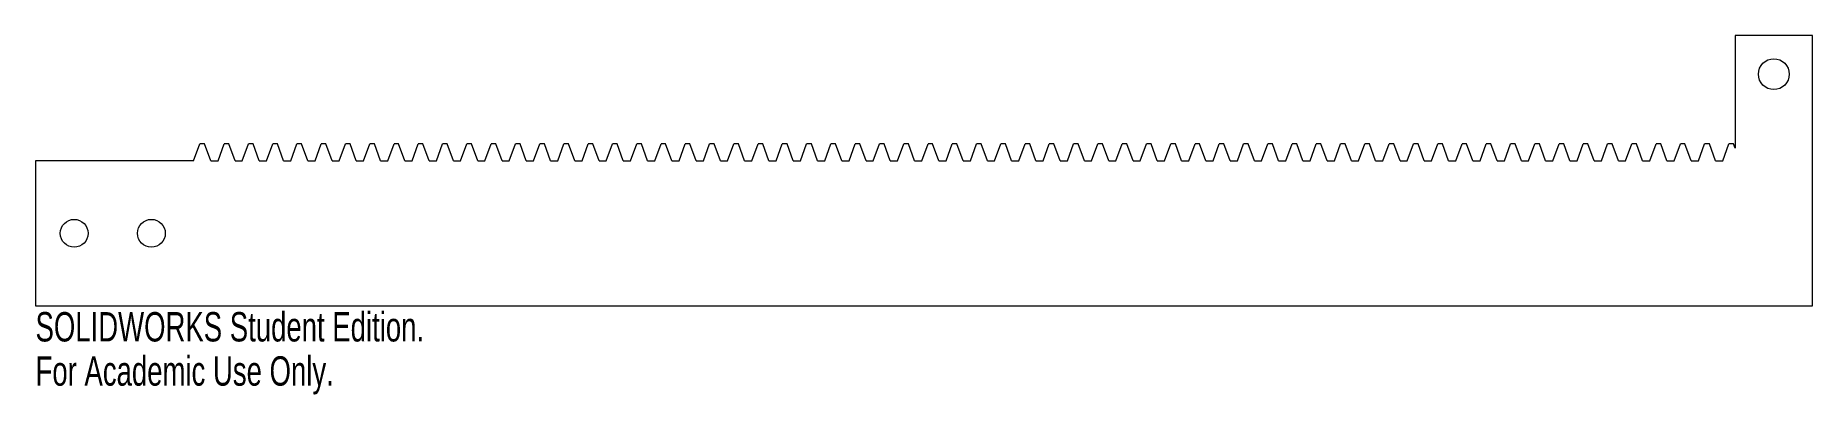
# Model space of a CAD drawing. Header units: inches. Extents: x -1 to 10.5, y -0.6 to 1.8.
import ezdxf

# ---------------------------------------------------------------- set-up
doc = ezdxf.new("R2010")
doc.units = ezdxf.units.IN
doc.header["$MEASUREMENT"] = 0
doc.styles.add('SLDTEXTSTYLE0', font='TXT', dxfattribs={"width": 0.7})

msp = doc.modelspace()

# ---------------------------------------------------------------- linework, layer by layer
at = {"color": 7, "linetype": 'Continuous', "lineweight": 15}
for p, q in [((10.5, 1.75), (10, 1.75)), ((10, 1.75), (10, 1.022)), ((10.5, 0), (10.5, 1.75)), ((0.023, 0.94), (0.063, 1.05)), ((0.094, 1.05), (0.063, 1.05)), ((0.134, 0.94), (0.094, 1.05)), ((0.181, 0.94), (0.221, 1.05)), ((0.251, 1.05), (0.221, 1.05)), ((0.291, 0.94), (0.251, 1.05)), ((0.338, 0.94), (0.378, 1.05)), ((0.408, 1.05), (0.378, 1.05)), ((0.448, 0.94), (0.408, 1.05)), ((0.495, 0.94), (0.535, 1.05)), ((0.565, 1.05), (0.535, 1.05)), ((0.605, 0.94), (0.565, 1.05)), ((0.652, 0.94), (0.692, 1.05)), ((0.722, 1.05), (0.692, 1.05)), ((0.762, 0.94), (0.722, 1.05)), ((0.809, 0.94), (0.849, 1.05)), ((0.879, 1.05), (0.849, 1.05)), ((0.919, 0.94), (0.879, 1.05)), ((0.966, 0.94), (1.006, 1.05)), ((1.036, 1.05), (1.006, 1.05)), ((1.076, 0.94), (1.036, 1.05)), ((1.123, 0.94), (1.163, 1.05)), ((1.193, 1.05), (1.163, 1.05)), ((1.233, 0.94), (1.193, 1.05)), ((1.28, 0.94), (1.32, 1.05)), ((1.35, 1.05), (1.32, 1.05)), ((1.39, 0.94), (1.35, 1.05)), ((1.437, 0.94), (1.477, 1.05)), ((1.507, 1.05), (1.477, 1.05)), ((1.547, 0.94), (1.507, 1.05)), ((1.594, 0.94), (1.634, 1.05)), ((1.664, 1.05), (1.634, 1.05)), ((1.704, 0.94), (1.664, 1.05)), ((1.751, 0.94), (1.791, 1.05)), ((1.821, 1.05), (1.791, 1.05)), ((1.862, 0.94), (1.821, 1.05)), ((1.908, 0.94), (1.948, 1.05)), ((1.979, 1.05), (1.948, 1.05)), ((2.019, 0.94), (1.979, 1.05)), ((2.065, 0.94), (2.106, 1.05)), ((2.136, 1.05), (2.106, 1.05)), ((2.176, 0.94), (2.136, 1.05)), ((2.223, 0.94), (2.263, 1.05)), ((2.293, 1.05), (2.263, 1.05)), ((2.333, 0.94), (2.293, 1.05)), ((2.38, 0.94), (2.42, 1.05)), ((2.45, 1.05), (2.42, 1.05)), ((2.49, 0.94), (2.45, 1.05)), ((2.537, 0.94), (2.577, 1.05)), ((2.607, 1.05), (2.577, 1.05)), ((2.647, 0.94), (2.607, 1.05)), ((2.694, 0.94), (2.734, 1.05)), ((2.764, 1.05), (2.734, 1.05)), ((2.804, 0.94), (2.764, 1.05)), ((2.851, 0.94), (2.891, 1.05)), ((2.921, 1.05), (2.891, 1.05)), ((2.961, 0.94), (2.921, 1.05)), ((3.008, 0.94), (3.048, 1.05)), ((3.078, 1.05), (3.048, 1.05)), ((3.118, 0.94), (3.078, 1.05)), ((3.165, 0.94), (3.205, 1.05)), ((3.235, 1.05), (3.205, 1.05)), ((3.275, 0.94), (3.235, 1.05)), ((3.322, 0.94), (3.362, 1.05)), ((3.392, 1.05), (3.362, 1.05)), ((3.432, 0.94), (3.392, 1.05)), ((3.479, 0.94), (3.519, 1.05)), ((3.549, 1.05), (3.519, 1.05)), ((3.589, 0.94), (3.549, 1.05)), ((3.636, 0.94), (3.676, 1.05)), ((3.706, 1.05), (3.676, 1.05)), ((3.746, 0.94), (3.706, 1.05)), ((3.793, 0.94), (3.833, 1.05)), ((3.864, 1.05), (3.833, 1.05)), ((3.904, 0.94), (3.864, 1.05)), ((3.95, 0.94), (3.99, 1.05)), ((4.021, 1.05), (3.99, 1.05)), ((4.061, 0.94), (4.021, 1.05)), ((4.108, 0.94), (4.148, 1.05)), ((4.178, 1.05), (4.148, 1.05)), ((4.218, 0.94), (4.178, 1.05)), ((4.265, 0.94), (4.305, 1.05)), ((4.335, 1.05), (4.305, 1.05)), ((4.375, 0.94), (4.335, 1.05)), ((4.422, 0.94), (4.462, 1.05)), ((4.492, 1.05), (4.462, 1.05)), ((4.532, 0.94), (4.492, 1.05)), ((4.579, 0.94), (4.619, 1.05)), ((4.649, 1.05), (4.619, 1.05)), ((4.689, 0.94), (4.649, 1.05)), ((4.736, 0.94), (4.776, 1.05)), ((4.806, 1.05), (4.776, 1.05)), ((4.846, 0.94), (4.806, 1.05)), ((4.893, 0.94), (4.933, 1.05)), ((4.963, 1.05), (4.933, 1.05)), ((5.003, 0.94), (4.963, 1.05)), ((5.05, 0.94), (5.09, 1.05)), ((5.12, 1.05), (5.09, 1.05)), ((5.16, 0.94), (5.12, 1.05)), ((5.207, 0.94), (5.247, 1.05)), ((5.277, 1.05), (5.247, 1.05)), ((5.317, 0.94), (5.277, 1.05)), ((5.364, 0.94), (5.404, 1.05)), ((5.434, 1.05), (5.404, 1.05)), ((5.474, 0.94), (5.434, 1.05)), ((5.521, 0.94), (5.561, 1.05)), ((5.591, 1.05), (5.561, 1.05)), ((5.631, 0.94), (5.591, 1.05)), ((5.678, 0.94), (5.718, 1.05)), ((5.748, 1.05), (5.718, 1.05)), ((5.789, 0.94), (5.748, 1.05)), ((5.835, 0.94), (5.875, 1.05)), ((5.906, 1.05), (5.875, 1.05)), ((5.946, 0.94), (5.906, 1.05)), ((5.992, 0.94), (6.032, 1.05)), ((6.063, 1.05), (6.032, 1.05)), ((6.103, 0.94), (6.063, 1.05)), ((6.15, 0.94), (6.19, 1.05)), ((6.22, 1.05), (6.19, 1.05)), ((6.26, 0.94), (6.22, 1.05)), ((6.307, 0.94), (6.347, 1.05)), ((6.377, 1.05), (6.347, 1.05)), ((6.417, 0.94), (6.377, 1.05)), ((6.464, 0.94), (6.504, 1.05)), ((6.534, 1.05), (6.504, 1.05)), ((6.574, 0.94), (6.534, 1.05)), ((6.621, 0.94), (6.661, 1.05)), ((6.691, 1.05), (6.661, 1.05)), ((6.731, 0.94), (6.691, 1.05)), ((6.778, 0.94), (6.818, 1.05)), ((6.848, 1.05), (6.818, 1.05)), ((6.888, 0.94), (6.848, 1.05)), ((6.935, 0.94), (6.975, 1.05)), ((7.005, 1.05), (6.975, 1.05)), ((7.045, 0.94), (7.005, 1.05)), ((7.092, 0.94), (7.132, 1.05)), ((7.162, 1.05), (7.132, 1.05)), ((7.202, 0.94), (7.162, 1.05)), ((7.249, 0.94), (7.289, 1.05)), ((7.319, 1.05), (7.289, 1.05)), ((7.359, 0.94), (7.319, 1.05)), ((7.406, 0.94), (7.446, 1.05)), ((7.476, 1.05), (7.446, 1.05)), ((7.516, 0.94), (7.476, 1.05)), ((7.563, 0.94), (7.603, 1.05)), ((7.633, 1.05), (7.603, 1.05)), ((7.673, 0.94), (7.633, 1.05)), ((7.72, 0.94), (7.76, 1.05)), ((7.791, 1.05), (7.76, 1.05)), ((7.831, 0.94), (7.791, 1.05)), ((7.877, 0.94), (7.917, 1.05)), ((7.948, 1.05), (7.917, 1.05)), ((7.988, 0.94), (7.948, 1.05)), ((8.034, 0.94), (8.075, 1.05)), ((8.105, 1.05), (8.075, 1.05)), ((8.145, 0.94), (8.105, 1.05)), ((8.192, 0.94), (8.232, 1.05)), ((8.262, 1.05), (8.232, 1.05)), ((8.302, 0.94), (8.262, 1.05)), ((8.349, 0.94), (8.389, 1.05)), ((8.419, 1.05), (8.389, 1.05)), ((8.459, 0.94), (8.419, 1.05)), ((8.506, 0.94), (8.546, 1.05)), ((8.576, 1.05), (8.546, 1.05)), ((8.616, 0.94), (8.576, 1.05)), ((8.663, 0.94), (8.703, 1.05)), ((8.733, 1.05), (8.703, 1.05)), ((8.773, 0.94), (8.733, 1.05)), ((8.82, 0.94), (8.86, 1.05)), ((8.89, 1.05), (8.86, 1.05)), ((8.93, 0.94), (8.89, 1.05)), ((8.977, 0.94), (9.017, 1.05)), ((9.047, 1.05), (9.017, 1.05)), ((9.087, 0.94), (9.047, 1.05)), ((9.134, 0.94), (9.174, 1.05)), ((9.204, 1.05), (9.174, 1.05)), ((9.244, 0.94), (9.204, 1.05)), ((9.291, 0.94), (9.331, 1.05)), ((9.361, 1.05), (9.331, 1.05)), ((9.401, 0.94), (9.361, 1.05)), ((9.448, 0.94), (9.488, 1.05)), ((9.518, 1.05), (9.488, 1.05)), ((9.558, 0.94), (9.518, 1.05)), ((9.605, 0.94), (9.645, 1.05)), ((9.675, 1.05), (9.645, 1.05)), ((9.716, 0.94), (9.675, 1.05)), ((9.762, 0.94), (9.802, 1.05)), ((9.833, 1.05), (9.802, 1.05)), ((9.873, 0.94), (9.833, 1.05)), ((9.919, 0.94), (9.959, 1.05)), ((9.99, 1.05), (9.959, 1.05)), ((10, 1.022), (9.99, 1.05)), ((0.023, 0.94), (-1, 0.94)), ((-1, 0.94), (-1, 0)), ((0.134, 0.94), (0.181, 0.94)), ((0.291, 0.94), (0.338, 0.94)), ((0.448, 0.94), (0.495, 0.94)), ((0.605, 0.94), (0.652, 0.94)), ((0.762, 0.94), (0.809, 0.94)), ((0.919, 0.94), (0.966, 0.94)), ((1.076, 0.94), (1.123, 0.94)), ((1.233, 0.94), (1.28, 0.94)), ((1.39, 0.94), (1.437, 0.94)), ((1.547, 0.94), (1.594, 0.94)), ((1.704, 0.94), (1.751, 0.94)), ((1.862, 0.94), (1.908, 0.94)), ((2.019, 0.94), (2.065, 0.94)), ((2.176, 0.94), (2.223, 0.94)), ((2.333, 0.94), (2.38, 0.94)), ((2.49, 0.94), (2.537, 0.94)), ((2.647, 0.94), (2.694, 0.94)), ((2.804, 0.94), (2.851, 0.94)), ((2.961, 0.94), (3.008, 0.94)), ((3.118, 0.94), (3.165, 0.94)), ((3.275, 0.94), (3.322, 0.94)), ((3.432, 0.94), (3.479, 0.94)), ((3.589, 0.94), (3.636, 0.94)), ((3.746, 0.94), (3.793, 0.94)), ((3.904, 0.94), (3.95, 0.94)), ((4.061, 0.94), (4.108, 0.94)), ((4.218, 0.94), (4.265, 0.94)), ((4.375, 0.94), (4.422, 0.94)), ((4.532, 0.94), (4.579, 0.94)), ((4.689, 0.94), (4.736, 0.94)), ((4.846, 0.94), (4.893, 0.94)), ((5.003, 0.94), (5.05, 0.94)), ((5.16, 0.94), (5.207, 0.94)), ((5.317, 0.94), (5.364, 0.94)), ((5.474, 0.94), (5.521, 0.94)), ((5.631, 0.94), (5.678, 0.94)), ((5.789, 0.94), (5.835, 0.94)), ((5.946, 0.94), (5.992, 0.94)), ((6.103, 0.94), (6.15, 0.94)), ((6.26, 0.94), (6.307, 0.94)), ((6.417, 0.94), (6.464, 0.94)), ((6.574, 0.94), (6.621, 0.94)), ((6.731, 0.94), (6.778, 0.94)), ((6.888, 0.94), (6.935, 0.94)), ((7.045, 0.94), (7.092, 0.94)), ((7.202, 0.94), (7.249, 0.94)), ((7.359, 0.94), (7.406, 0.94)), ((7.516, 0.94), (7.563, 0.94)), ((7.673, 0.94), (7.72, 0.94)), ((7.831, 0.94), (7.877, 0.94)), ((7.988, 0.94), (8.034, 0.94)), ((8.145, 0.94), (8.192, 0.94)), ((8.302, 0.94), (8.349, 0.94)), ((8.459, 0.94), (8.506, 0.94)), ((8.616, 0.94), (8.663, 0.94)), ((8.773, 0.94), (8.82, 0.94)), ((8.93, 0.94), (8.977, 0.94)), ((9.087, 0.94), (9.134, 0.94)), ((9.244, 0.94), (9.291, 0.94)), ((9.401, 0.94), (9.448, 0.94)), ((9.558, 0.94), (9.605, 0.94)), ((9.716, 0.94), (9.762, 0.94)), ((9.873, 0.94), (9.919, 0.94)), ((-1, 0), (10.5, 0))]:
    msp.add_line(p, q, dxfattribs=at)
for centre, radius in [((10.25, 1.5), 0.1), ((-0.75, 0.47), 0.09), ((-0.25, 0.47), 0.09)]:
    msp.add_circle(centre, radius, dxfattribs=at)

# ---------------------------------------------------------------- texts
at = {"color": 7, "linetype": 'Continuous', "char_height": 0.1903, "attachment_point": 1, "style": 'SLDTEXTSTYLE0'}
for s, insert in [('SOLIDWORKS Student Edition.', (-1, -0.04)), ('For Academic Use Only.', (-1, -0.326))]:
    msp.add_mtext(s, dxfattribs=dict(at, insert=insert))

doc.saveas('drawing.dxf')
